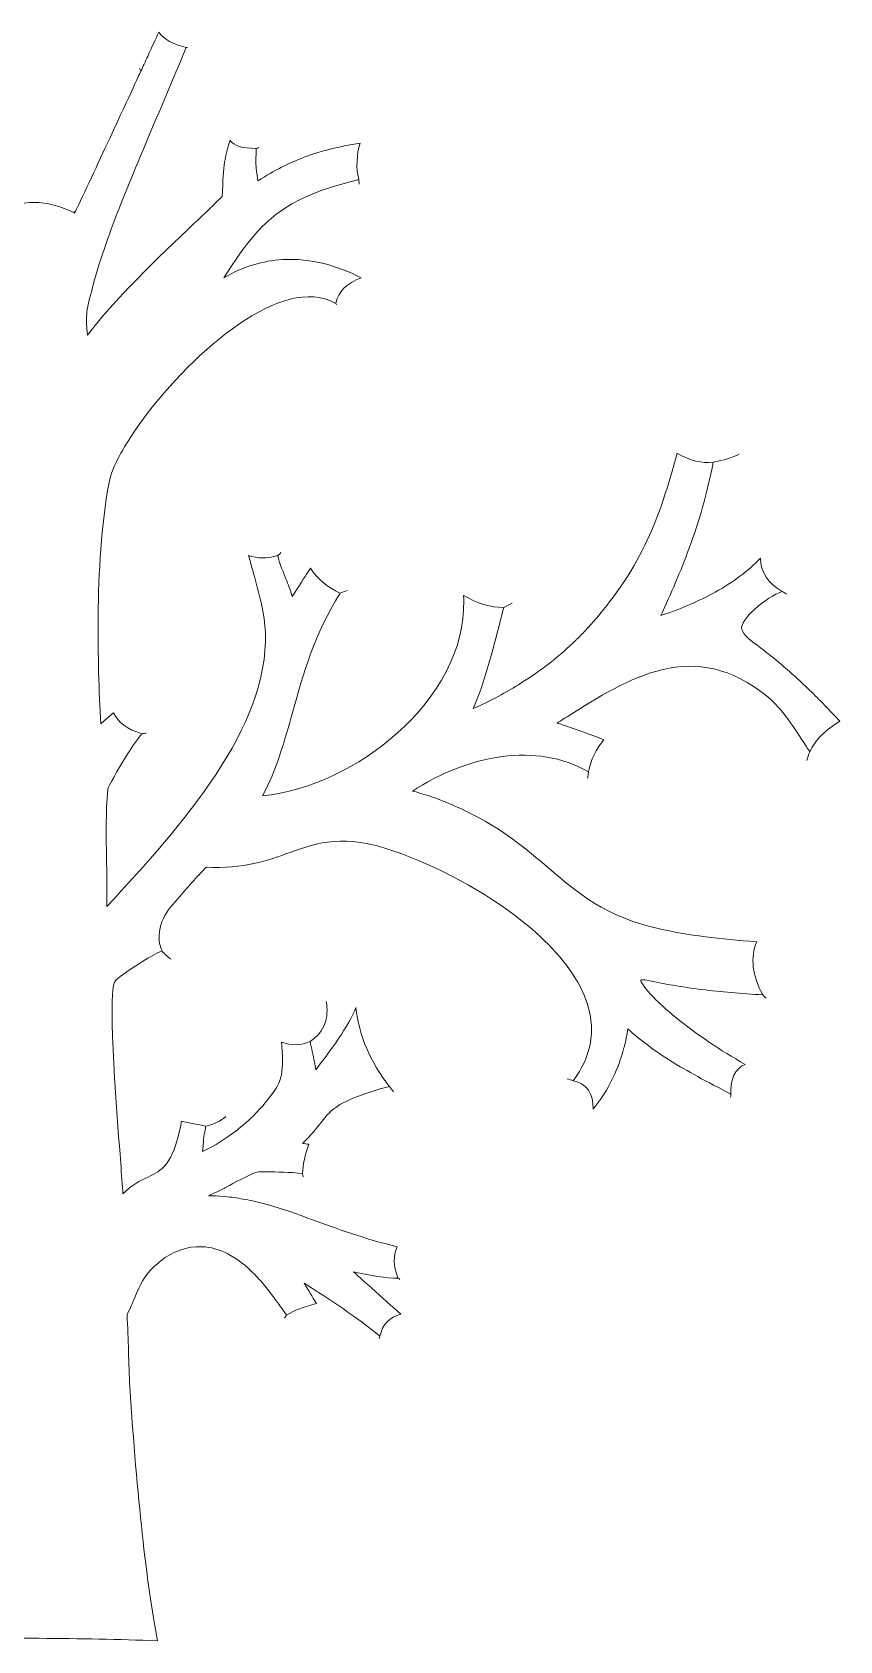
# Model space of a CAD drawing. Header units: millimetres. Extents: x -607 to 1451, y -798 to 283.
# Drawn here: x -525.7 to -444.8, y -158.1 to 3 of the extents above; entities that cross this region are included whole.
import ezdxf

# ---------------------------------------------------------------- set-up
doc = ezdxf.new("R2010")
doc.units = ezdxf.units.MM
doc.header["$MEASUREMENT"] = 0
doc.layers.add('layer 1', color=7, linetype='Continuous')

msp = doc.modelspace()

# ---------------------------------------------------------------- linework, layer by layer
at = {"layer": 'layer 1', "color": 242, "lineweight": 20}
for points, knots in [([(-514.9569, -0.597), (-514.9071, -0.7003), (-514.8595, -0.8032), (-514.8145, -0.9051), (-514.8145, -0.9051), (-514.6052, -0.4511), (-514.3795, 0.0395), (-514.136, 0.5695), (-514.136, 0.5695), (-513.7018, 1.5148), (-513.3255, 2.3373), (-513.0291, 2.9905)], [0, 0, 0, 0, 0.25, 0.25, 0.25, 0.25, 0.5, 0.5, 0.5, 0.5, 1, 1, 1, 1]), ([(-510.1614, 1.4657), (-510.1978, 1.4639), (-510.2343, 1.4623), (-510.2713, 1.461), (-510.2713, 1.461), (-511.1817, -0.7335), (-512.1082, -2.9157), (-513.0003, -5.0169), (-513.0003, -5.0169), (-515.9134, -11.8789), (-518.4544, -17.8638), (-519.629, -22.4607), (-519.629, -22.4607), (-519.6442, -22.5199), (-519.7446, -22.9037), (-519.8351, -23.2487), (-519.8351, -23.2487), (-520.2699, -24.9096), (-520.3686, -25.2873), (-520.1485, -27.3545), (-520.1485, -27.3545), (-517.7224, -23.9922), (-512.9158, -19.427), (-509.5304, -16.2115), (-509.5304, -16.2115), (-508.3396, -15.0809), (-507.3279, -14.1197), (-506.6716, -13.4506), (-506.6716, -13.4506), (-506.5436, -10.1223), (-506.3987, -9.5505), (-505.8875, -7.8171)], [0, 0, 0, 0, 0.11111111, 0.11111111, 0.11111111, 0.11111111, 0.22222222, 0.22222222, 0.22222222, 0.22222222, 0.33333333, 0.33333333, 0.33333333, 0.33333333, 0.44444444, 0.44444444, 0.44444444, 0.44444444, 0.55555556, 0.55555556, 0.55555556, 0.55555556, 0.66666667, 0.66666667, 0.66666667, 0.66666667, 0.77777778, 0.77777778, 0.77777778, 0.77777778, 1, 1, 1, 1]), ([(-521.463, -14.9666), (-521.4551, -15.0193), (-521.4472, -15.0713), (-521.4394, -15.1229), (-521.4394, -15.1229), (-520.4892, -13.0944), (-519.1153, -10.1602), (-517.9403, -7.6414)], [0, 0, 0, 0, 0.33333333, 0.33333333, 0.33333333, 0.33333333, 1, 1, 1, 1]), ([(-503.0179, -8.5718), (-503.0944, -8.595), (-503.1715, -8.6181), (-503.2499, -8.6408), (-503.2499, -8.6408), (-503.3694, -10.1751), (-503.2107, -11.1859), (-503.0862, -11.8893), (-503.0862, -11.8893), (-501.4312, -10.8538), (-499.982, -10.1105), (-498.4694, -9.5372), (-498.4694, -9.5372), (-496.777, -8.8959), (-495.0312, -8.4772), (-492.8512, -8.1097), (-492.8512, -8.1097), (-492.8512, -8.1097), (-492.8512, -8.1097), (-492.8512, -8.1097)], [0, 0, 0, 0, 0.16666667, 0.16666667, 0.16666667, 0.16666667, 0.33333333, 0.33333333, 0.33333333, 0.33333333, 0.5, 0.5, 0.5, 0.5, 0.66666667, 0.66666667, 0.66666667, 0.66666667, 1, 1, 1, 1]), ([(-492.9303, -12.2226), (-492.9576, -12.0747), (-492.9777, -11.92), (-492.99, -11.7586), (-492.99, -11.7586), (-500.6297, -13.6161), (-502.9553, -15.9821), (-506.5067, -21.6023), (-506.5067, -21.6023), (-504.5258, -20.4475), (-502.5484, -19.8978), (-500.6373, -19.7815), (-500.6373, -19.7815), (-497.7662, -19.6068), (-495.0666, -20.4141), (-492.7404, -21.6143)], [0, 0, 0, 0, 0.2, 0.2, 0.2, 0.2, 0.4, 0.4, 0.4, 0.4, 0.6, 0.6, 0.6, 0.6, 1, 1, 1, 1]), ([(-495.2232, -24.3075), (-495.2437, -24.2632), (-495.265, -24.2186), (-495.2863, -24.1736), (-495.2863, -24.1736), (-495.8014, -23.8763), (-496.3503, -23.6835), (-496.9254, -23.5835), (-496.9254, -23.5835), (-499.8648, -23.0727), (-503.5132, -24.9356), (-506.947, -27.7022), (-506.947, -27.7022), (-510.4696, -30.5407), (-513.7325, -34.3161), (-515.8145, -37.5143), (-515.8145, -37.5143), (-517.0202, -39.366), (-517.8149, -40.9951), (-518.011, -42.0929), (-518.011, -42.0929), (-518.7855, -46.4329), (-519.0653, -51.0718), (-519.1061, -55.5232), (-519.1061, -55.5232), (-519.1407, -59.3275), (-519.0005, -63.016), (-518.8446, -66.2667), (-518.8446, -66.2667), (-518.7038, -66.1454), (-518.5607, -66.0232), (-518.4197, -65.9032), (-518.4197, -65.9032), (-518.0992, -65.6296), (-517.7899, -65.3659), (-517.5601, -65.1536)], [0, 0, 0, 0, 0.1, 0.1, 0.1, 0.1, 0.2, 0.2, 0.2, 0.2, 0.3, 0.3, 0.3, 0.3, 0.4, 0.4, 0.4, 0.4, 0.5, 0.5, 0.5, 0.5, 0.6, 0.6, 0.6, 0.6, 0.7, 0.7, 0.7, 0.7, 0.8, 0.8, 0.8, 0.8, 1, 1, 1, 1]), ([(-477.6171, -54.1658), (-477.883, -54.3141), (-478.1645, -54.4614), (-478.4618, -54.6071), (-478.4618, -54.6071), (-478.5583, -54.9808), (-478.691, -55.4997), (-478.8253, -56.0243), (-478.8253, -56.0243), (-479.5883, -59.007), (-480.4068, -62.2061), (-481.5181, -64.7396), (-481.5181, -64.7396), (-479.8061, -63.9661), (-478.2035, -63.1092), (-476.7103, -62.1691), (-476.7103, -62.1691), (-474.6877, -60.8954), (-472.86, -59.4651), (-471.2267, -57.8778), (-471.2267, -57.8778), (-471.1969, -57.8457), (-471.1713, -57.8189), (-471.1493, -57.7975), (-471.1493, -57.7975), (-471.1243, -57.7731), (-471.0952, -57.7462), (-471.0621, -57.7167), (-471.0621, -57.7167), (-470.7578, -57.4168), (-470.4776, -57.13), (-470.2206, -56.856), (-470.2206, -56.856), (-469.9652, -56.5837), (-469.6966, -56.2849), (-469.4152, -55.9602), (-469.4152, -55.9602), (-467.0238, -53.2), (-465.3667, -50.621), (-464.0832, -47.869), (-464.0832, -47.869), (-462.8534, -45.2316), (-461.9623, -42.431), (-461.0983, -39.162)], [0, 0, 0, 0, 0.08333333, 0.08333333, 0.08333333, 0.08333333, 0.16666667, 0.16666667, 0.16666667, 0.16666667, 0.25, 0.25, 0.25, 0.25, 0.33333333, 0.33333333, 0.33333333, 0.33333333, 0.41666667, 0.41666667, 0.41666667, 0.41666667, 0.5, 0.5, 0.5, 0.5, 0.58333333, 0.58333333, 0.58333333, 0.58333333, 0.66666667, 0.66666667, 0.66666667, 0.66666667, 0.75, 0.75, 0.75, 0.75, 0.83333333, 0.83333333, 0.83333333, 0.83333333, 1, 1, 1, 1]), ([(-454.862, -39.266), (-455.575, -39.6071), (-456.4409, -39.8762), (-457.4841, -40.0622), (-457.4841, -40.0622), (-458.0671, -43.1899), (-458.9117, -46.0322), (-459.9092, -48.7356), (-459.9092, -48.7356), (-460.7576, -51.0352), (-461.7168, -53.232), (-462.7195, -55.4189), (-462.7195, -55.4189), (-460.7715, -54.7688), (-458.9309, -53.9901), (-457.2799, -53.0751), (-457.2799, -53.0751), (-455.5084, -52.0934), (-453.9617, -50.9589), (-452.7431, -49.6635)], [0, 0, 0, 0, 0.16666667, 0.16666667, 0.16666667, 0.16666667, 0.33333333, 0.33333333, 0.33333333, 0.33333333, 0.5, 0.5, 0.5, 0.5, 0.66666667, 0.66666667, 0.66666667, 0.66666667, 1, 1, 1, 1]), ([(-514.2732, -67.1938), (-514.4269, -67.2117), (-514.586, -67.2305), (-514.7191, -67.2462), (-514.7191, -67.2462), (-515.1404, -67.7351), (-515.7432, -68.6326), (-516.3302, -69.5768), (-516.3302, -69.5768), (-517.1951, -70.9676), (-517.9987, -72.4014), (-518.1425, -72.7845), (-518.1425, -72.7845), (-518.338, -75.1966), (-518.294, -77.7292), (-518.2512, -80.2016), (-518.2512, -80.2016), (-518.2257, -81.6848), (-518.2002, -83.1471), (-518.2246, -84.5446), (-518.2246, -84.5446), (-510.5338, -76.2804), (-502.0332, -66.6624), (-502.3382, -57.1237), (-502.3382, -57.1237), (-502.3962, -55.3115), (-502.9644, -53.2522), (-503.5533, -51.1173), (-503.5533, -51.1173), (-503.7098, -50.5502), (-503.868, -49.9771), (-504.0212, -49.391)], [0, 0, 0, 0, 0.11111111, 0.11111111, 0.11111111, 0.11111111, 0.22222222, 0.22222222, 0.22222222, 0.22222222, 0.33333333, 0.33333333, 0.33333333, 0.33333333, 0.44444444, 0.44444444, 0.44444444, 0.44444444, 0.55555556, 0.55555556, 0.55555556, 0.55555556, 0.66666667, 0.66666667, 0.66666667, 0.66666667, 0.77777778, 0.77777778, 0.77777778, 0.77777778, 1, 1, 1, 1]), ([(-500.7822, -49.1127), (-500.8873, -49.2143), (-500.9963, -49.3168), (-501.1089, -49.4198), (-501.1089, -49.4198), (-500.8628, -50.3401), (-500.5707, -51.0581), (-500.2975, -51.7296), (-500.2975, -51.7296), (-500.0556, -52.3237), (-499.8275, -52.8843), (-499.6489, -53.5143), (-499.6489, -53.5143), (-499.4834, -53.2554), (-499.318, -52.9971), (-499.1534, -52.7397), (-499.1534, -52.7397), (-498.5492, -51.796), (-498.1039, -51.1008), (-497.8231, -50.6634)], [0, 0, 0, 0, 0.16666667, 0.16666667, 0.16666667, 0.16666667, 0.33333333, 0.33333333, 0.33333333, 0.33333333, 0.5, 0.5, 0.5, 0.5, 0.66666667, 0.66666667, 0.66666667, 0.66666667, 1, 1, 1, 1]), ([(-494.1534, -52.9128), (-494.3858, -52.9953), (-494.6238, -53.081), (-494.85, -53.1663), (-494.85, -53.1663), (-497.4456, -57.2967), (-498.555, -61.2855), (-499.5981, -65.0371), (-499.5981, -65.0371), (-500.4208, -67.9958), (-501.2038, -70.811), (-502.6295, -73.4803), (-502.6295, -73.4803), (-497.949, -72.9877), (-492.9367, -70.6094), (-489.0699, -67.1404), (-489.0699, -67.1404), (-485.09, -63.5705), (-482.3434, -58.8594), (-482.4686, -53.8948), (-482.4686, -53.8948), (-482.4724, -53.7482), (-482.4799, -53.588), (-482.4913, -53.4142)], [0, 0, 0, 0, 0.14285714, 0.14285714, 0.14285714, 0.14285714, 0.28571429, 0.28571429, 0.28571429, 0.28571429, 0.42857143, 0.42857143, 0.42857143, 0.42857143, 0.57142857, 0.57142857, 0.57142857, 0.57142857, 0.71428571, 0.71428571, 0.71428571, 0.71428571, 1, 1, 1, 1]), ([(-450.1333, -53.2703), (-450.271, -53.1862), (-450.4107, -53.0975), (-450.5522, -53.0046), (-450.5522, -53.0046), (-451.3359, -53.2827), (-452.4208, -53.9664), (-453.3015, -54.7658), (-453.3015, -54.7658), (-454.1218, -55.5107), (-454.737, -56.3008), (-454.6229, -56.7979), (-454.6229, -56.7979), (-454.6193, -56.8131), (-454.6171, -56.8225), (-454.6162, -56.825), (-454.6162, -56.825), (-454.4394, -57.3726), (-453.6823, -57.9419), (-452.7237, -58.6628), (-452.7237, -58.6628), (-452.188, -59.0657), (-451.5971, -59.5101), (-451.005, -60.025), (-451.005, -60.025), (-451.005, -60.025), (-451.0053, -60.0253), (-451.0053, -60.0253), (-451.0053, -60.0253), (-449.9701, -60.8796), (-448.9069, -61.8343), (-447.8156, -62.8905), (-447.8156, -62.8905), (-446.8192, -63.8544), (-445.81, -64.8923), (-444.7876, -66.0039)], [0, 0, 0, 0, 0.1, 0.1, 0.1, 0.1, 0.2, 0.2, 0.2, 0.2, 0.3, 0.3, 0.3, 0.3, 0.4, 0.4, 0.4, 0.4, 0.5, 0.5, 0.5, 0.5, 0.6, 0.6, 0.6, 0.6, 0.7, 0.7, 0.7, 0.7, 0.8, 0.8, 0.8, 0.8, 1, 1, 1, 1]), ([(-448.0943, -69.9155), (-448.0209, -69.64), (-447.9247, -69.3536), (-447.8045, -69.0553), (-447.8045, -69.0553), (-447.9598, -68.8162), (-448.059, -68.6622), (-448.1566, -68.5107), (-448.1566, -68.5107), (-449.4233, -66.5439), (-450.587, -64.7374), (-452.0105, -63.5639), (-452.0105, -63.5639), (-459.3642, -57.5013), (-465.9425, -61.6514), (-472.1166, -65.5466), (-472.1166, -65.5466), (-472.4543, -65.7595), (-472.7906, -65.972), (-473.1212, -66.179), (-473.1212, -66.179), (-472.6312, -66.3367), (-472.1223, -66.5072), (-471.5942, -66.6904), (-471.5942, -66.6904), (-470.5744, -67.0444), (-469.5179, -67.4322), (-468.4251, -67.8542)], [0, 0, 0, 0, 0.125, 0.125, 0.125, 0.125, 0.25, 0.25, 0.25, 0.25, 0.375, 0.375, 0.375, 0.375, 0.5, 0.5, 0.5, 0.5, 0.625, 0.625, 0.625, 0.625, 0.75, 0.75, 0.75, 0.75, 1, 1, 1, 1]), ([(-470.0465, -71.7023), (-470.0288, -71.4992), (-470.003, -71.2885), (-469.9691, -71.0701), (-469.9691, -71.0701), (-472.595, -69.5418), (-475.612, -69.1519), (-478.6065, -69.5404), (-478.6065, -69.5404), (-481.7927, -69.9538), (-484.9503, -71.2438), (-487.5981, -72.9857), (-487.5981, -72.9857), (-486.9688, -73.155), (-486.3409, -73.3471), (-485.7141, -73.5622), (-485.7141, -73.5622), (-484.5597, -73.9583), (-483.4074, -74.4343), (-482.2568, -74.9896), (-482.2568, -74.9896), (-478.5675, -76.7713), (-476.1934, -78.798), (-473.9487, -80.7146), (-473.9487, -80.7146), (-470.9944, -83.2369), (-468.2728, -85.5605), (-462.984, -86.7562), (-462.984, -86.7562), (-461.5305, -87.0848), (-459.956, -87.3599), (-458.2608, -87.5817), (-458.2608, -87.5817), (-456.6655, -87.7905), (-454.9513, -87.9532), (-453.1187, -88.0704)], [0, 0, 0, 0, 0.1, 0.1, 0.1, 0.1, 0.2, 0.2, 0.2, 0.2, 0.3, 0.3, 0.3, 0.3, 0.4, 0.4, 0.4, 0.4, 0.5, 0.5, 0.5, 0.5, 0.6, 0.6, 0.6, 0.6, 0.7, 0.7, 0.7, 0.7, 0.8, 0.8, 0.8, 0.8, 1, 1, 1, 1]), ([(-472.0931, -101.8036), (-471.9003, -101.8554), (-471.7036, -101.9194), (-471.5028, -101.9959), (-471.5028, -101.9959), (-470.8834, -101.1668), (-470.4331, -100.3351), (-470.1338, -99.5056), (-470.1338, -99.5056), (-469.2916, -97.17), (-469.6524, -94.8202), (-470.8162, -92.5748), (-470.8162, -92.5748), (-472.0211, -90.2514), (-474.0803, -88.0308), (-476.5715, -86.0391), (-476.5715, -86.0391), (-480.3745, -82.9979), (-485.1645, -80.51), (-489.4768, -78.9962), (-489.4768, -78.9962), (-494.5072, -77.2301), (-497.039, -78.1338), (-499.8593, -79.14), (-499.8593, -79.14), (-502.0939, -79.9374), (-504.496, -80.7945), (-508.2826, -80.6165), (-508.2826, -80.6165), (-509.2673, -81.6552), (-510.0409, -82.5268), (-511.1652, -83.8347)], [0, 0, 0, 0, 0.11111111, 0.11111111, 0.11111111, 0.11111111, 0.22222222, 0.22222222, 0.22222222, 0.22222222, 0.33333333, 0.33333333, 0.33333333, 0.33333333, 0.44444444, 0.44444444, 0.44444444, 0.44444444, 0.55555556, 0.55555556, 0.55555556, 0.55555556, 0.66666667, 0.66666667, 0.66666667, 0.66666667, 0.77777778, 0.77777778, 0.77777778, 0.77777778, 1, 1, 1, 1]), ([(-511.1652, -83.8347), (-512.5857, -85.2698), (-513.1769, -86.7371), (-512.9387, -88.2365), (-512.9387, -88.2365), (-512.7928, -88.729), (-512.7198, -88.9752), (-512.7198, -88.9752)], [0, 0, 0, 0, 0.33333333, 0.33333333, 0.33333333, 0.33333333, 1, 1, 1, 1]), ([(-511.781, -89.8224), (-512.112, -89.6127), (-512.4263, -89.3337), (-512.7198, -88.9752), (-512.7198, -88.9752), (-513.2374, -89.2178), (-513.9423, -89.6178), (-514.6588, -90.0595), (-514.6588, -90.0595), (-515.7646, -90.7414), (-516.8643, -91.5037), (-517.3399, -91.939), (-517.3399, -91.939), (-518.1803, -92.7077), (-517.3553, -103.5011), (-516.8406, -110.2348), (-516.8406, -110.2348), (-516.7513, -111.4033), (-516.6709, -112.4518), (-516.6113, -113.3168), (-516.6113, -113.3168), (-515.732, -112.4202), (-514.885, -112.0133), (-514.0932, -111.6331), (-514.0932, -111.6331), (-512.7587, -110.9923), (-511.6188, -110.445), (-510.8303, -106.4687), (-510.8303, -106.4687), (-510.8018, -106.3247), (-510.7737, -106.1839), (-510.7462, -106.0462)], [0, 0, 0, 0, 0.11111111, 0.11111111, 0.11111111, 0.11111111, 0.22222222, 0.22222222, 0.22222222, 0.22222222, 0.33333333, 0.33333333, 0.33333333, 0.33333333, 0.44444444, 0.44444444, 0.44444444, 0.44444444, 0.55555556, 0.55555556, 0.55555556, 0.55555556, 0.66666667, 0.66666667, 0.66666667, 0.66666667, 0.77777778, 0.77777778, 0.77777778, 0.77777778, 1, 1, 1, 1]), ([(-452.1839, -93.7381), (-452.2949, -93.6287), (-452.4022, -93.5147), (-452.5053, -93.3967), (-452.5053, -93.3967), (-454.6694, -93.2786), (-456.7051, -93.0998), (-458.6133, -92.8602), (-458.6133, -92.8602), (-460.6093, -92.6096), (-462.4495, -92.2946), (-464.1345, -91.9156), (-464.1345, -91.9156), (-464.4195, -91.887), (-464.6275, -91.8856), (-464.768, -91.908), (-464.768, -91.908), (-464.7308, -92.0094), (-464.6612, -92.1395), (-464.5654, -92.2921), (-464.5654, -92.2921), (-463.9853, -93.2161), (-462.6546, -94.4866), (-461.2452, -95.6407), (-461.2452, -95.6407), (-460.202, -96.4952), (-459.0677, -97.3336), (-457.8421, -98.1561), (-457.8421, -98.1561), (-456.735, -98.8989), (-455.5467, -99.6321), (-454.2772, -100.3561)], [0, 0, 0, 0, 0.11111111, 0.11111111, 0.11111111, 0.11111111, 0.22222222, 0.22222222, 0.22222222, 0.22222222, 0.33333333, 0.33333333, 0.33333333, 0.33333333, 0.44444444, 0.44444444, 0.44444444, 0.44444444, 0.55555556, 0.55555556, 0.55555556, 0.55555556, 0.66666667, 0.66666667, 0.66666667, 0.66666667, 0.77777778, 0.77777778, 0.77777778, 0.77777778, 1, 1, 1, 1]), ([(-496.2382, -94.0584), (-495.9896, -95.627), (-496.3211, -97.0603), (-497.8706, -98.0595), (-497.8706, -98.0595), (-497.7111, -98.7242), (-497.5609, -99.4373), (-497.4324, -100.1124), (-497.4324, -100.1124), (-497.3822, -100.3764), (-497.3347, -100.6364), (-497.2909, -100.8866), (-497.2909, -100.8866), (-495.9013, -99.0882), (-493.9211, -96.437), (-493.2892, -94.673)], [0, 0, 0, 0, 0.2, 0.2, 0.2, 0.2, 0.4, 0.4, 0.4, 0.4, 0.6, 0.6, 0.6, 0.6, 1, 1, 1, 1]), ([(-506.2958, -105.568), (-506.8062, -106.0178), (-507.4672, -106.3566), (-508.3146, -106.5497), (-508.3146, -106.5497), (-508.3323, -106.6471), (-508.3512, -106.7522), (-508.3721, -106.865), (-508.3721, -106.865), (-508.4404, -107.2372), (-508.4922, -107.5139), (-508.526, -107.6834), (-508.526, -107.6834), (-508.5351, -107.7289), (-508.5736, -108.2729), (-508.614, -108.8464), (-508.614, -108.8464), (-508.614, -108.8464), (-508.6311, -109.0872), (-508.6311, -109.0872), (-508.6311, -109.0872), (-507.3773, -108.4662), (-506.2866, -107.7733), (-505.3477, -107.0593), (-505.3477, -107.0593), (-503.832, -105.9064), (-502.7066, -104.6979), (-501.927, -103.6491), (-501.927, -103.6491), (-501.411, -102.9553), (-501.049, -102.4637), (-500.8555, -101.8666), (-500.8555, -101.8666), (-500.6525, -101.2399), (-500.5903, -100.4151), (-500.6643, -99.0194), (-500.6643, -99.0194), (-500.6731, -98.8503), (-500.6884, -98.6348), (-500.7081, -98.3883), (-500.7081, -98.3883), (-500.716, -98.2905), (-500.7232, -98.2021), (-500.7298, -98.1225)], [0, 0, 0, 0, 0.08333333, 0.08333333, 0.08333333, 0.08333333, 0.16666667, 0.16666667, 0.16666667, 0.16666667, 0.25, 0.25, 0.25, 0.25, 0.33333333, 0.33333333, 0.33333333, 0.33333333, 0.41666667, 0.41666667, 0.41666667, 0.41666667, 0.5, 0.5, 0.5, 0.5, 0.58333333, 0.58333333, 0.58333333, 0.58333333, 0.66666667, 0.66666667, 0.66666667, 0.66666667, 0.75, 0.75, 0.75, 0.75, 0.83333333, 0.83333333, 0.83333333, 0.83333333, 1, 1, 1, 1]), ([(-455.7339, -103.6508), (-455.7236, -103.5438), (-455.7111, -103.4347), (-455.6965, -103.3236), (-455.6965, -103.3236), (-458.1482, -102.0681), (-460.0636, -101.0546), (-461.7575, -99.9929), (-461.7575, -99.9929), (-463.2812, -99.0385), (-464.6323, -98.0428), (-466.0371, -96.7998), (-466.0371, -96.7998), (-466.0806, -97.0923), (-466.1309, -97.3817), (-466.1874, -97.6673), (-466.1874, -97.6673), (-466.3378, -98.4279), (-466.5369, -99.1716), (-466.7846, -99.8991), (-466.7846, -99.8991), (-467.1098, -100.8546), (-467.5167, -101.7658), (-468.0046, -102.6326), (-468.0046, -102.6326), (-468.441, -103.4079), (-468.9425, -104.1474), (-469.5093, -104.851)], [0, 0, 0, 0, 0.125, 0.125, 0.125, 0.125, 0.25, 0.25, 0.25, 0.25, 0.375, 0.375, 0.375, 0.375, 0.5, 0.5, 0.5, 0.5, 0.625, 0.625, 0.625, 0.625, 0.75, 0.75, 0.75, 0.75, 1, 1, 1, 1]), ([(-489.4921, -103.0918), (-489.6377, -102.928), (-489.7794, -102.7497), (-489.9167, -102.5568), (-489.9167, -102.5568), (-495.0558, -103.9659), (-495.7095, -104.813), (-496.7487, -106.1605), (-496.7487, -106.1605), (-497.2064, -106.7541), (-497.7301, -107.4326), (-498.6312, -108.2662), (-498.6312, -108.2662), (-498.4121, -108.2955), (-498.1968, -108.3261), (-497.9855, -108.358)], [0, 0, 0, 0, 0.2, 0.2, 0.2, 0.2, 0.4, 0.4, 0.4, 0.4, 0.6, 0.6, 0.6, 0.6, 1, 1, 1, 1]), ([(-498.5515, -111.6004), (-498.5783, -111.4976), (-498.6039, -111.3918), (-498.6278, -111.2828), (-498.6278, -111.2828), (-499.9168, -111.1333), (-501.1276, -111.1287), (-502.3586, -111.1241), (-502.3586, -111.1241), (-502.5703, -111.1233), (-502.7826, -111.1224), (-502.9892, -111.121), (-502.9892, -111.121), (-503.3776, -111.1183), (-504.3998, -111.6612), (-505.5997, -112.2982), (-505.5997, -112.2982), (-505.8229, -112.4169), (-506.0529, -112.539), (-506.3256, -112.6816), (-506.3256, -112.6816), (-506.4792, -112.7621), (-506.6533, -112.8485), (-506.8301, -112.9363), (-506.8301, -112.9363), (-507.3984, -113.2185), (-507.9969, -113.4723), (-508.0002, -113.4954), (-508.0002, -113.4954), (-508.0102, -113.5708), (-507.4771, -113.4343), (-505.9406, -113.6345), (-505.9406, -113.6345), (-505.3553, -113.7107), (-504.7399, -113.8074), (-504.1105, -113.9319), (-504.1105, -113.9319), (-503.4724, -114.0579), (-502.7778, -114.2197), (-502.0243, -114.4278), (-502.0243, -114.4278), (-500.6319, -114.8121), (-499.2015, -115.3359), (-497.6079, -115.9194), (-497.6079, -115.9194), (-495.2219, -116.7934), (-492.467, -117.8022), (-489.1317, -118.6159)], [0, 0, 0, 0, 0.07692308, 0.07692308, 0.07692308, 0.07692308, 0.15384615, 0.15384615, 0.15384615, 0.15384615, 0.23076923, 0.23076923, 0.23076923, 0.23076923, 0.30769231, 0.30769231, 0.30769231, 0.30769231, 0.38461538, 0.38461538, 0.38461538, 0.38461538, 0.46153846, 0.46153846, 0.46153846, 0.46153846, 0.53846154, 0.53846154, 0.53846154, 0.53846154, 0.61538462, 0.61538462, 0.61538462, 0.61538462, 0.69230769, 0.69230769, 0.69230769, 0.69230769, 0.76923077, 0.76923077, 0.76923077, 0.76923077, 0.84615385, 0.84615385, 0.84615385, 0.84615385, 1, 1, 1, 1]), ([(-500.4147, -125.7425), (-500.356, -125.6469), (-500.2929, -125.5519), (-500.2259, -125.458), (-500.2259, -125.458), (-500.5324, -125.0182), (-500.8277, -124.6062), (-501.0986, -124.2363), (-501.0986, -124.2363), (-501.5409, -123.6326), (-501.949, -123.0969), (-502.2592, -122.7055), (-502.2592, -122.7055), (-502.6265, -122.2421), (-502.9968, -121.8194), (-503.3692, -121.4353), (-503.3692, -121.4353), (-505.2422, -119.5012), (-507.0383, -118.6993), (-508.6478, -118.6115), (-508.6478, -118.6115), (-510.2326, -118.5248), (-511.665, -119.1291), (-512.8181, -120.019), (-512.8181, -120.019), (-513.0318, -120.1843), (-513.2409, -120.3638), (-513.4439, -120.5552), (-513.4439, -120.5552), (-514.5035, -121.5545), (-514.829, -122.3105), (-515.4212, -123.6856), (-515.4212, -123.6856), (-515.6276, -124.1654), (-515.8651, -124.7168), (-516.1934, -125.4165), (-516.1934, -125.4165), (-516.0946, -127.8886), (-516.0137, -130.3124), (-515.9363, -132.6348), (-515.9363, -132.6348), (-515.9363, -132.6348), (-515.9363, -132.6348), (-515.9363, -132.6348)], [0, 0, 0, 0, 0.08333333, 0.08333333, 0.08333333, 0.08333333, 0.16666667, 0.16666667, 0.16666667, 0.16666667, 0.25, 0.25, 0.25, 0.25, 0.33333333, 0.33333333, 0.33333333, 0.33333333, 0.41666667, 0.41666667, 0.41666667, 0.41666667, 0.5, 0.5, 0.5, 0.5, 0.58333333, 0.58333333, 0.58333333, 0.58333333, 0.66666667, 0.66666667, 0.66666667, 0.66666667, 0.75, 0.75, 0.75, 0.75, 0.83333333, 0.83333333, 0.83333333, 0.83333333, 1, 1, 1, 1]), ([(-490.9292, -127.793), (-490.9099, -127.7207), (-490.889, -127.6483), (-490.8665, -127.5758), (-490.8665, -127.5758), (-492.9792, -125.7916), (-495.9951, -123.8432), (-498.4686, -122.2667), (-498.4686, -122.2667), (-498.0603, -122.9178), (-497.6368, -123.612), (-497.2331, -124.3011)], [0, 0, 0, 0, 0.25, 0.25, 0.25, 0.25, 0.5, 0.5, 0.5, 0.5, 1, 1, 1, 1]), ([(-488.8691, -121.906), (-488.9148, -121.854), (-488.9603, -121.8008), (-489.0052, -121.7465), (-489.0052, -121.7465), (-490.3177, -121.7857), (-491.8473, -121.4721), (-493.247, -121.1851), (-493.247, -121.1851), (-493.247, -121.1851), (-493.504, -121.1327), (-493.504, -121.1327), (-493.504, -121.1327), (-492.9434, -121.6296), (-492.3333, -122.1774), (-491.7159, -122.7317), (-491.7159, -122.7317), (-490.6729, -123.6684), (-489.6099, -124.6229), (-488.7677, -125.3503)], [0, 0, 0, 0, 0.16666667, 0.16666667, 0.16666667, 0.16666667, 0.33333333, 0.33333333, 0.33333333, 0.33333333, 0.5, 0.5, 0.5, 0.5, 0.66666667, 0.66666667, 0.66666667, 0.66666667, 1, 1, 1, 1])]:
    msp.add_open_spline(points, degree=3, knots=knots, dxfattribs=at)
for points in [[(-513.0291, 2.9905), (-512.493, 2.2728), (-511.5737, 1.7629), (-510.2713, 1.461)], [(-517.9403, -7.6414), (-515.8564, -3.1505), (-514.8145, -0.9051), (-514.8145, -0.9051)], [(-505.8875, -7.8171), (-505.5213, -8.3941), (-504.6421, -8.6686), (-503.2499, -8.6408)], [(-492.8512, -8.1097), (-493.2195, -9.3322), (-493.2657, -10.5485), (-492.99, -11.7586)], [(-529.256, -15.1229), (-526.9065, -13.6939), (-524.3009, -13.6939), (-521.4394, -15.1229)], [(-492.7404, -21.6143), (-494.1979, -22.1195), (-495.0466, -22.9726), (-495.2863, -24.1736)], [(-461.0983, -39.162), (-459.8102, -39.9151), (-458.6054, -40.2152), (-457.4841, -40.0622)], [(-504.0212, -49.391), (-503.1357, -49.7149), (-502.1649, -49.7245), (-501.1089, -49.4198)], [(-452.7431, -49.6635), (-452.7134, -51.082), (-451.9831, -52.1957), (-450.5522, -53.0046)], [(-497.8231, -50.6634), (-497.1405, -51.7667), (-496.1495, -52.601), (-494.85, -53.1663)], [(-482.4913, -53.4142), (-481.0996, -54.2041), (-479.7564, -54.6018), (-478.4618, -54.6071)], [(-517.5601, -65.1536), (-517.1142, -66.1288), (-516.1672, -66.8263), (-514.7191, -67.2462)], [(-447.8045, -69.0553), (-447.2007, -67.8219), (-446.1951, -66.8048), (-444.7876, -66.0039)], [(-469.9691, -71.0701), (-469.7478, -69.8537), (-469.2331, -68.7817), (-468.4251, -67.8542)], [(-453.1187, -88.0704), (-453.7754, -89.6944), (-453.5709, -91.4698), (-452.5053, -93.3967)], [(-493.2892, -94.673), (-492.9551, -97.482), (-491.8309, -100.1099), (-489.9167, -102.5568)], [(-500.7298, -98.1225), (-499.7359, -98.5013), (-498.7828, -98.4803), (-497.8706, -98.0595)], [(-455.6965, -103.3236), (-455.77, -101.7962), (-455.2969, -100.8071), (-454.2772, -100.3561)], [(-471.5028, -101.9959), (-470.1265, -102.3058), (-469.462, -103.2575), (-469.5093, -104.851)], [(-510.7462, -106.0462), (-509.1251, -106.3819), (-508.3146, -106.5497), (-508.3146, -106.5497)], [(-497.9855, -108.358), (-498.3716, -109.4143), (-498.5857, -110.3892), (-498.6278, -111.2828)], [(-489.1317, -118.6159), (-489.5442, -119.4834), (-489.5213, -120.5275), (-489.0629, -121.748)], [(-500.2259, -125.458), (-499.4951, -124.9955), (-498.4975, -124.6099), (-497.2331, -124.3011)], [(-490.8665, -127.5758), (-490.6161, -126.4045), (-489.9165, -125.6627), (-488.7677, -125.3503)], [(-515.9363, -132.6348), (-515.1849, -143.7649), (-514.2609, -152.2434), (-513.1642, -158.0705)], [(-537.4884, -157.964), (-528.97, -157.7363), (-520.862, -157.7718), (-513.1642, -158.0705)]]:
    msp.add_open_spline(points, degree=3, dxfattribs=at)

doc.saveas('drawing.dxf')
